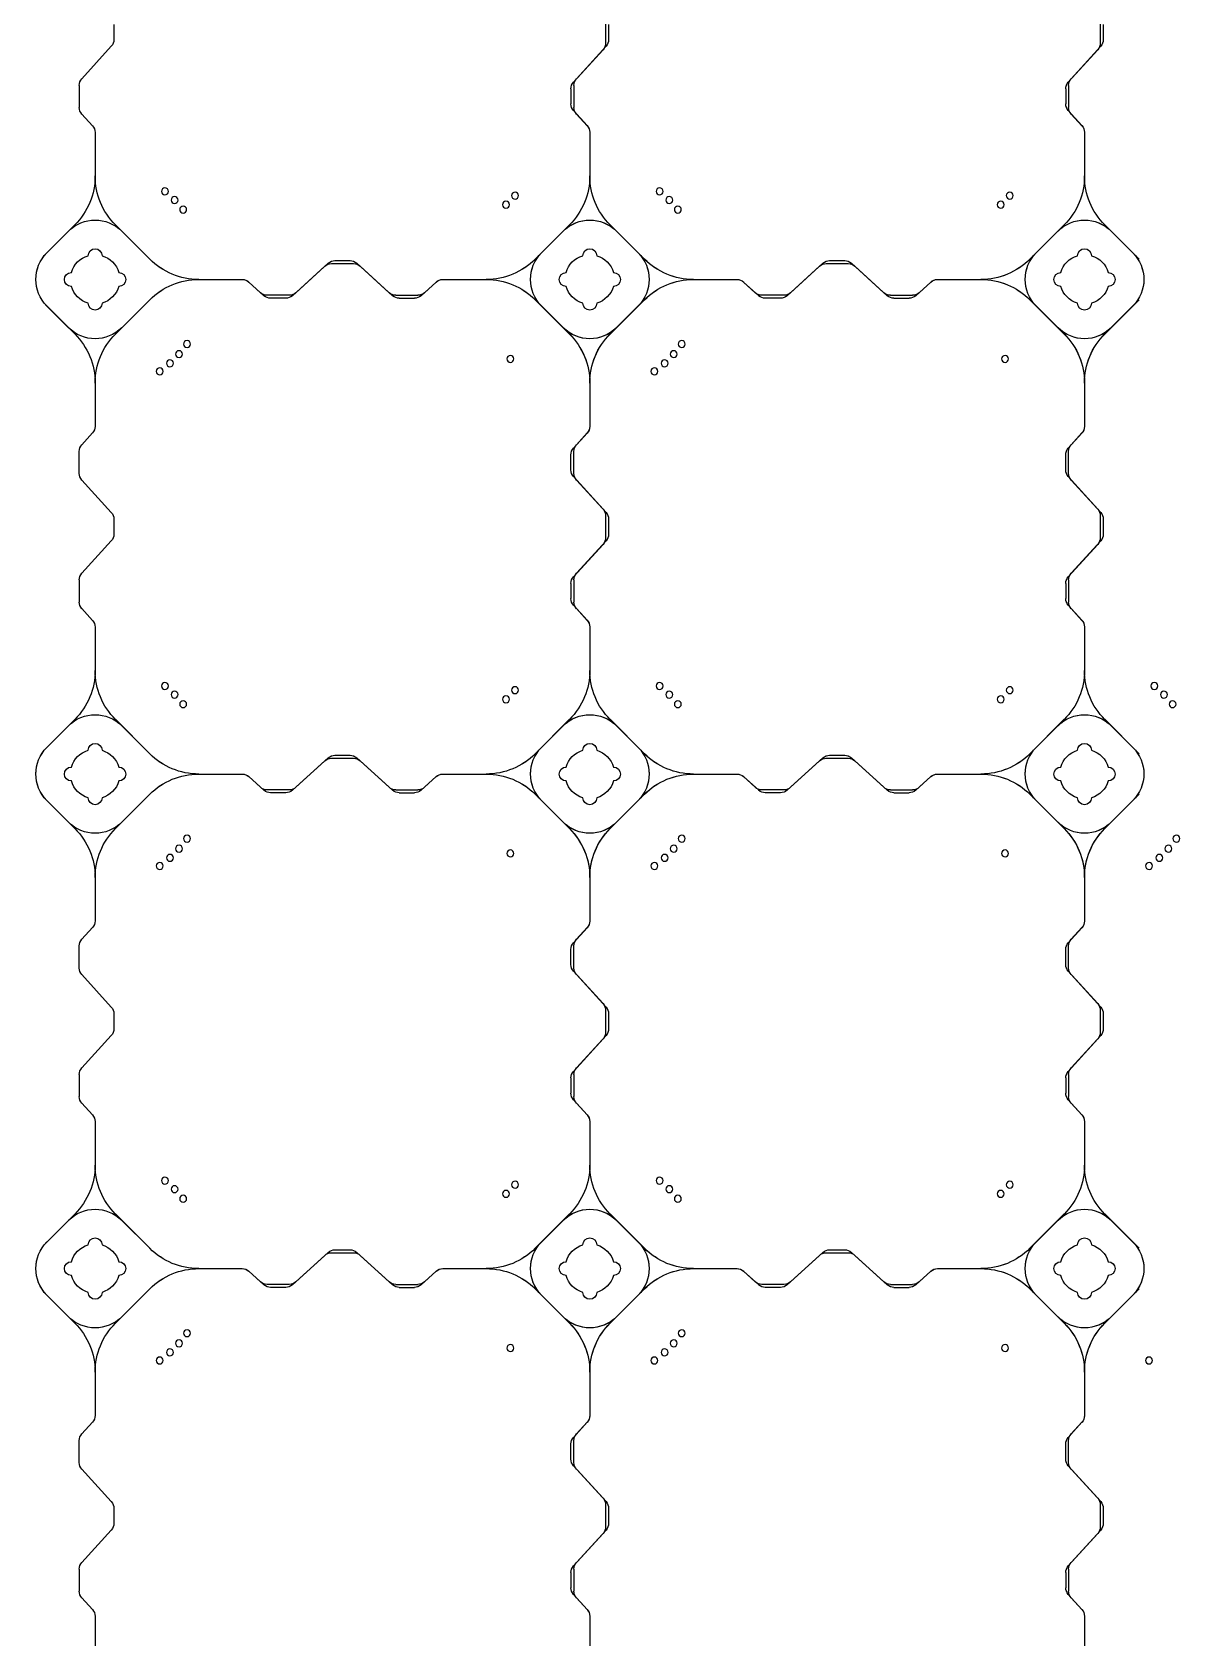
# Model space of a CAD drawing. Header units: millimetres. Extents: x -1612139 to -1260738, y 1141106 to 1536160.
# Drawn here: x -1336991 to -1335831, y 1188703 to 1190326 of the extents above; entities that cross this region are included whole.
import ezdxf

# ---------------------------------------------------------------- set-up
doc = ezdxf.new("R2010")
doc.units = ezdxf.units.MM
doc.header["$LTSCALE"] = 10
doc.layers.get('0').update_dxf_attribs({"linetype": 'CONTINUOUS'})
doc.layers.add('W-FLOAT_BOWL浮筒', color=253, linetype='CONTINUOUS')

# ---------------------------------------------------------------- blocks, each defined once
blk = doc.blocks.new('蓝色')
at = {"layer": 'W-FLOAT_BOWL浮筒', "color": 5}
for p, q in [((9006.3, -3648.2), (9006.3, -3604.2)), ((9506.3, -3648.4), (9506.3, -3604.2)), ((9506.3, -3648.2), (9506.3, -3604.2)), ((10006.3, -3648.4), (10006.3, -3604.2)), ((10006.3, -3648.2), (10006.3, -3604.2)), ((8992.9, -3666.8), (9003.7, -3654.9)), ((9489.9, -3670.3), (9503.7, -3655.1)), ((9492.9, -3666.8), (9503.7, -3654.9)), ((9989.9, -3670.3), (10003.7, -3655.1)), ((9992.9, -3666.8), (10003.7, -3654.9)), ((8990.3, -3695.8), (8990.3, -3673.5)), ((9487.3, -3692.3), (9487.3, -3677)), ((9490.3, -3695.8), (9490.3, -3673.5)), ((9987.3, -3692.3), (9987.3, -3677)), ((9990.3, -3695.8), (9990.3, -3673.5)), ((9489.9, -3699), (9519.7, -3731.8)), ((9989.9, -3699), (10019.7, -3731.8)), ((8992.9, -3702.5), (9022.7, -3735.3)), ((9492.9, -3702.5), (9522.7, -3735.3)), ((9992.9, -3702.5), (10022.7, -3735.3)), ((9025.3, -3757.3), (9025.3, -3742)), ((9522.3, -3760.8), (9522.3, -3738.5)), ((9525.3, -3757.3), (9525.3, -3742)), ((10022.3, -3760.8), (10022.3, -3738.5)), ((10025.3, -3757.3), (10025.3, -3742)), ((8992.9, -3796.8), (9022.7, -3764)), ((9492.9, -3796.8), (9522.7, -3764)), ((9992.9, -3796.8), (10022.7, -3764)), ((9489.9, -3800.3), (9519.7, -3767.5)), ((9989.9, -3800.3), (10019.7, -3767.5)), ((8990.3, -3803.5), (8990.3, -3825.8)), ((9487.3, -3807), (9487.3, -3822.3)), ((9490.3, -3803.5), (9490.3, -3825.8)), ((9987.3, -3807), (9987.3, -3822.3)), ((9990.3, -3803.5), (9990.3, -3825.8)), ((9489.9, -3829), (9503.7, -3844.2)), ((9989.9, -3829), (10003.7, -3844.2)), ((8992.9, -3832.5), (9003.7, -3844.4)), ((9492.9, -3832.5), (9503.7, -3844.4)), ((9992.9, -3832.5), (10003.7, -3844.4)), ((9006.3, -3894.9), (9006.3, -3851.1)), ((9506.3, -3894.9), (9506.3, -3850.9)), ((9506.3, -3894.9), (9506.3, -3851.1)), ((10006.3, -3894.9), (10006.3, -3850.9)), ((10006.3, -3894.9), (10006.3, -3851.1)), ((8957.5, -3972.8), (8985.8, -3944.5)), ((9061.6, -3979.1), (9026.8, -3944.4)), ((9451.1, -3979.1), (9485.8, -3944.4)), ((9457.5, -3972.8), (9485.8, -3944.5)), ((9561.6, -3979.1), (9526.8, -3944.4)), ((9555.2, -3972.8), (9526.8, -3944.5)), ((9951.1, -3979.1), (9985.8, -3944.4)), ((9957.5, -3972.8), (9985.8, -3944.5)), ((10061.6, -3979.1), (10026.8, -3944.4)), ((10055.2, -3972.8), (10026.8, -3944.5)), ((8957.5, -3972.7), (8979.4, -3950.8)), ((9033.2, -3950.8), (9061.5, -3979.1)), ((9479.5, -3950.8), (9451.2, -3979.1)), ((9457.5, -3972.7), (9479.4, -3950.8)), ((9533.2, -3950.8), (9555.2, -3972.7)), ((9533.2, -3950.8), (9561.5, -3979.1)), ((9979.5, -3950.8), (9951.2, -3979.1)), ((9957.5, -3972.7), (9979.4, -3950.8)), ((10033.2, -3950.8), (10055.2, -3972.7)), ((10033.2, -3950.8), (10061.5, -3979.1)), ((9173.5, -3986.2), (9161.6, -3997)), ((9177, -3983.2), (9161.8, -3997)), ((9202.5, -3983.6), (9180.2, -3983.6)), ((9199, -3980.6), (9183.7, -3980.6)), ((9205.7, -3983.2), (9238.5, -4013)), ((9209.2, -3986.2), (9242, -4016)), ((9303.5, -3986.2), (9270.7, -4016)), ((9307, -3983.2), (9274.2, -4013)), ((9310.2, -3983.6), (9332.5, -3983.6)), ((9313.7, -3980.6), (9329, -3980.6)), ((9335.7, -3983.2), (9350.9, -3997)), ((9339.2, -3986.2), (9351.1, -3997)), ((9673.5, -3986.2), (9661.6, -3997)), ((9677, -3983.2), (9661.8, -3997)), ((9702.5, -3983.6), (9680.2, -3983.6)), ((9699, -3980.6), (9683.7, -3980.6)), ((9705.7, -3983.2), (9738.5, -4013)), ((9709.2, -3986.2), (9742, -4016)), ((9803.5, -3986.2), (9770.7, -4016)), ((9807, -3983.2), (9774.2, -4013)), ((9810.2, -3983.6), (9832.5, -3983.6)), ((9813.7, -3980.6), (9829, -3980.6)), ((9835.7, -3983.2), (9850.9, -3997)), ((9839.2, -3986.2), (9851.1, -3997)), ((9110.9, -3999.6), (9155.1, -3999.6)), ((9110.9, -3999.6), (9154.9, -3999.6)), ((9357.6, -3999.6), (9401.6, -3999.6)), ((9357.8, -3999.6), (9401.6, -3999.6)), ((9610.9, -3999.6), (9655.1, -3999.6)), ((9610.9, -3999.6), (9654.9, -3999.6)), ((9857.6, -3999.6), (9901.6, -3999.6)), ((9857.8, -3999.6), (9901.6, -3999.6)), ((9026.8, -4054.9), (9061.6, -4020.1)), ((9033.2, -4048.4), (9061.5, -4020.1)), ((9245.2, -4015.6), (9267.5, -4015.6)), ((9248.7, -4018.6), (9264, -4018.6)), ((9485.8, -4054.9), (9451.1, -4020.1)), ((9479.5, -4048.4), (9451.2, -4020.1)), ((9526.8, -4054.9), (9561.6, -4020.1)), ((9533.2, -4048.4), (9561.5, -4020.1)), ((9745.2, -4015.6), (9767.5, -4015.6)), ((9748.7, -4018.6), (9764, -4018.6)), ((9985.8, -4054.9), (9951.1, -4020.1)), ((9979.5, -4048.4), (9951.2, -4020.1)), ((10026.8, -4054.9), (10061.6, -4020.1)), ((10033.2, -4048.4), (10061.5, -4020.1)), ((8979.4, -4048.4), (8957.5, -4026.5)), ((8957.5, -4026.5), (8985.8, -4054.8)), ((9479.4, -4048.4), (9457.5, -4026.5)), ((9457.5, -4026.5), (9485.8, -4054.8)), ((9555.2, -4026.5), (9526.8, -4054.8)), ((9555.2, -4026.5), (9533.2, -4048.4)), ((9979.4, -4048.4), (9957.5, -4026.5)), ((9957.5, -4026.5), (9985.8, -4054.8)), ((10055.2, -4026.5), (10026.8, -4054.8)), ((10055.2, -4026.5), (10033.2, -4048.4)), ((9006.3, -4148.2), (9006.3, -4104.2)), ((9506.3, -4148.4), (9506.3, -4104.2)), ((9506.3, -4148.2), (9506.3, -4104.2)), ((10006.3, -4148.4), (10006.3, -4104.2)), ((10006.3, -4148.2), (10006.3, -4104.2)), ((8992.9, -4166.8), (9003.7, -4154.9)), ((9489.9, -4170.3), (9503.7, -4155.1)), ((9492.9, -4166.8), (9503.7, -4154.9)), ((9989.9, -4170.3), (10003.7, -4155.1)), ((9992.9, -4166.8), (10003.7, -4154.9)), ((8990.3, -4195.8), (8990.3, -4173.5)), ((9487.3, -4192.3), (9487.3, -4177)), ((9490.3, -4195.8), (9490.3, -4173.5)), ((9987.3, -4192.3), (9987.3, -4177)), ((9990.3, -4195.8), (9990.3, -4173.5)), ((8992.9, -4202.5), (9022.7, -4235.3)), ((9489.9, -4199), (9519.7, -4231.8)), ((9492.9, -4202.5), (9522.7, -4235.3)), ((9989.9, -4199), (10019.7, -4231.8)), ((9992.9, -4202.5), (10022.7, -4235.3)), ((9025.3, -4257.3), (9025.3, -4242)), ((9522.3, -4260.8), (9522.3, -4238.5)), ((9525.3, -4257.3), (9525.3, -4242)), ((10022.3, -4260.8), (10022.3, -4238.5)), ((10025.3, -4257.3), (10025.3, -4242)), ((8992.9, -4296.8), (9022.7, -4264)), ((9489.9, -4300.3), (9519.7, -4267.5)), ((9492.9, -4296.8), (9522.7, -4264)), ((9989.9, -4300.3), (10019.7, -4267.5)), ((9992.9, -4296.8), (10022.7, -4264)), ((8990.3, -4303.5), (8990.3, -4325.8)), ((9487.3, -4307), (9487.3, -4322.3)), ((9490.3, -4303.5), (9490.3, -4325.8)), ((9987.3, -4307), (9987.3, -4322.3)), ((9990.3, -4303.5), (9990.3, -4325.8)), ((8992.9, -4332.5), (9003.7, -4344.4)), ((9489.9, -4329), (9503.7, -4344.2)), ((9492.9, -4332.5), (9503.7, -4344.4)), ((9989.9, -4329), (10003.7, -4344.2)), ((9992.9, -4332.5), (10003.7, -4344.4)), ((9006.3, -4394.9), (9006.3, -4351.1)), ((9506.3, -4394.9), (9506.3, -4350.9)), ((9506.3, -4394.9), (9506.3, -4351.1)), ((10006.3, -4394.9), (10006.3, -4350.9)), ((10006.3, -4394.9), (10006.3, -4351.1)), ((8957.5, -4472.8), (8985.8, -4444.5)), ((9061.6, -4479.1), (9026.8, -4444.4)), ((9451.1, -4479.1), (9485.8, -4444.4)), ((9457.5, -4472.8), (9485.8, -4444.5)), ((9561.6, -4479.1), (9526.8, -4444.4)), ((9555.2, -4472.8), (9526.8, -4444.5)), ((9951.1, -4479.1), (9985.8, -4444.4)), ((9957.5, -4472.8), (9985.8, -4444.5)), ((10061.6, -4479.1), (10026.8, -4444.4)), ((10055.2, -4472.8), (10026.8, -4444.5)), ((8957.5, -4472.7), (8979.4, -4450.8)), ((9033.2, -4450.8), (9061.5, -4479.1)), ((9479.5, -4450.8), (9451.2, -4479.1)), ((9457.5, -4472.7), (9479.4, -4450.8)), ((9533.2, -4450.8), (9555.2, -4472.7)), ((9533.2, -4450.8), (9561.5, -4479.1)), ((9979.5, -4450.8), (9951.2, -4479.1)), ((9957.5, -4472.7), (9979.4, -4450.8)), ((10033.2, -4450.8), (10055.2, -4472.7)), ((10033.2, -4450.8), (10061.5, -4479.1)), ((9173.5, -4486.2), (9161.6, -4497)), ((9177, -4483.2), (9161.8, -4497)), ((9202.5, -4483.6), (9180.2, -4483.6)), ((9199, -4480.6), (9183.7, -4480.6)), ((9205.7, -4483.2), (9238.5, -4513)), ((9209.2, -4486.2), (9242, -4516)), ((9303.5, -4486.2), (9270.7, -4516)), ((9307, -4483.2), (9274.2, -4513)), ((9310.2, -4483.6), (9332.5, -4483.6)), ((9313.7, -4480.6), (9329, -4480.6)), ((9335.7, -4483.2), (9350.9, -4497)), ((9339.2, -4486.2), (9351.1, -4497)), ((9673.5, -4486.2), (9661.6, -4497)), ((9677, -4483.2), (9661.8, -4497)), ((9702.5, -4483.6), (9680.2, -4483.6)), ((9699, -4480.6), (9683.7, -4480.6)), ((9705.7, -4483.2), (9738.5, -4513)), ((9709.2, -4486.2), (9742, -4516)), ((9803.5, -4486.2), (9770.7, -4516)), ((9807, -4483.2), (9774.2, -4513)), ((9810.2, -4483.6), (9832.5, -4483.6)), ((9813.7, -4480.6), (9829, -4480.6)), ((9835.7, -4483.2), (9850.9, -4497)), ((9839.2, -4486.2), (9851.1, -4497)), ((9110.9, -4499.6), (9155.1, -4499.6)), ((9110.9, -4499.6), (9154.9, -4499.6)), ((9357.6, -4499.6), (9401.6, -4499.6)), ((9357.8, -4499.6), (9401.6, -4499.6)), ((9610.9, -4499.6), (9655.1, -4499.6)), ((9610.9, -4499.6), (9654.9, -4499.6)), ((9857.6, -4499.6), (9901.6, -4499.6)), ((9857.8, -4499.6), (9901.6, -4499.6)), ((8979.4, -4548.4), (8957.5, -4526.5)), ((8957.5, -4526.5), (8985.8, -4554.8)), ((9026.8, -4554.9), (9061.6, -4520.1)), ((9033.2, -4548.4), (9061.5, -4520.1)), ((9245.2, -4515.6), (9267.5, -4515.6)), ((9248.7, -4518.6), (9264, -4518.6)), ((9485.8, -4554.9), (9451.1, -4520.1)), ((9479.5, -4548.4), (9451.2, -4520.1)), ((9479.4, -4548.4), (9457.5, -4526.5)), ((9457.5, -4526.5), (9485.8, -4554.8)), ((9526.8, -4554.9), (9561.6, -4520.1)), ((9555.2, -4526.5), (9526.8, -4554.8)), ((9533.2, -4548.4), (9561.5, -4520.1)), ((9555.2, -4526.5), (9533.2, -4548.4)), ((9745.2, -4515.6), (9767.5, -4515.6)), ((9748.7, -4518.6), (9764, -4518.6)), ((9985.8, -4554.9), (9951.1, -4520.1)), ((9979.5, -4548.4), (9951.2, -4520.1)), ((9979.4, -4548.4), (9957.5, -4526.5)), ((9957.5, -4526.5), (9985.8, -4554.8)), ((10026.8, -4554.9), (10061.6, -4520.1)), ((10055.2, -4526.5), (10026.8, -4554.8)), ((10033.2, -4548.4), (10061.5, -4520.1)), ((10055.2, -4526.5), (10033.2, -4548.4)), ((9006.3, -4648.2), (9006.3, -4604.2)), ((9506.3, -4648.4), (9506.3, -4604.2)), ((9506.3, -4648.2), (9506.3, -4604.2)), ((10006.3, -4648.4), (10006.3, -4604.2)), ((10006.3, -4648.2), (10006.3, -4604.2)), ((8992.9, -4666.8), (9003.7, -4654.9)), ((9489.9, -4670.3), (9503.7, -4655.1)), ((9492.9, -4666.8), (9503.7, -4654.9)), ((9989.9, -4670.3), (10003.7, -4655.1)), ((9992.9, -4666.8), (10003.7, -4654.9)), ((8990.3, -4695.8), (8990.3, -4673.5)), ((9490.3, -4695.8), (9490.3, -4673.5)), ((9990.3, -4695.8), (9990.3, -4673.5)), ((9487.3, -4692.3), (9487.3, -4677)), ((9987.3, -4692.3), (9987.3, -4677)), ((8992.9, -4702.5), (9022.7, -4735.3)), ((9489.9, -4699), (9519.7, -4731.8)), ((9492.9, -4702.5), (9522.7, -4735.3)), ((9989.9, -4699), (10019.7, -4731.8)), ((9992.9, -4702.5), (10022.7, -4735.3)), ((9522.3, -4760.8), (9522.3, -4738.5)), ((10022.3, -4760.8), (10022.3, -4738.5)), ((9025.3, -4757.3), (9025.3, -4742)), ((9525.3, -4757.3), (9525.3, -4742)), ((10025.3, -4757.3), (10025.3, -4742)), ((8992.9, -4796.8), (9022.7, -4764)), ((9489.9, -4800.3), (9519.7, -4767.5)), ((9492.9, -4796.8), (9522.7, -4764)), ((9989.9, -4800.3), (10019.7, -4767.5)), ((9992.9, -4796.8), (10022.7, -4764)), ((8990.3, -4803.5), (8990.3, -4825.8)), ((9490.3, -4803.5), (9490.3, -4825.8)), ((9990.3, -4803.5), (9990.3, -4825.8)), ((9487.3, -4807), (9487.3, -4822.3)), ((9987.3, -4807), (9987.3, -4822.3)), ((8992.9, -4832.5), (9003.7, -4844.4)), ((9489.9, -4829), (9503.7, -4844.2)), ((9492.9, -4832.5), (9503.7, -4844.4)), ((9989.9, -4829), (10003.7, -4844.2)), ((9992.9, -4832.5), (10003.7, -4844.4)), ((9006.3, -4894.9), (9006.3, -4851.1)), ((9506.3, -4894.9), (9506.3, -4850.9)), ((9506.3, -4894.9), (9506.3, -4851.1)), ((10006.3, -4894.9), (10006.3, -4850.9)), ((10006.3, -4894.9), (10006.3, -4851.1)), ((8957.5, -4972.8), (8985.8, -4944.5)), ((8957.5, -4972.7), (8979.4, -4950.8)), ((9061.6, -4979.1), (9026.8, -4944.4)), ((9033.2, -4950.8), (9061.5, -4979.1)), ((9451.1, -4979.1), (9485.8, -4944.4)), ((9479.5, -4950.8), (9451.2, -4979.1)), ((9457.5, -4972.8), (9485.8, -4944.5)), ((9457.5, -4972.7), (9479.4, -4950.8)), ((9561.6, -4979.1), (9526.8, -4944.4)), ((9555.2, -4972.8), (9526.8, -4944.5)), ((9533.2, -4950.8), (9555.2, -4972.7)), ((9533.2, -4950.8), (9561.5, -4979.1)), ((9951.1, -4979.1), (9985.8, -4944.4)), ((9979.5, -4950.8), (9951.2, -4979.1)), ((9957.5, -4972.8), (9985.8, -4944.5)), ((9957.5, -4972.7), (9979.4, -4950.8)), ((10061.6, -4979.1), (10026.8, -4944.4)), ((10055.2, -4972.8), (10026.8, -4944.5)), ((10033.2, -4950.8), (10055.2, -4972.7)), ((10033.2, -4950.8), (10061.5, -4979.1)), ((9177, -4983.2), (9161.8, -4997)), ((9202.5, -4983.6), (9180.2, -4983.6)), ((9199, -4980.6), (9183.7, -4980.6)), ((9205.7, -4983.2), (9238.5, -5013)), ((9307, -4983.2), (9274.2, -5013)), ((9310.2, -4983.6), (9332.5, -4983.6)), ((9313.7, -4980.6), (9329, -4980.6)), ((9335.7, -4983.2), (9350.9, -4997)), ((9677, -4983.2), (9661.8, -4997)), ((9702.5, -4983.6), (9680.2, -4983.6)), ((9699, -4980.6), (9683.7, -4980.6)), ((9705.7, -4983.2), (9738.5, -5013)), ((9807, -4983.2), (9774.2, -5013)), ((9810.2, -4983.6), (9832.5, -4983.6)), ((9813.7, -4980.6), (9829, -4980.6)), ((9835.7, -4983.2), (9850.9, -4997)), ((9110.9, -4999.6), (9155.1, -4999.6)), ((9110.9, -4999.6), (9154.9, -4999.6)), ((9173.5, -4986.2), (9161.6, -4997)), ((9209.2, -4986.2), (9242, -5016)), ((9303.5, -4986.2), (9270.7, -5016)), ((9339.2, -4986.2), (9351.1, -4997)), ((9357.6, -4999.6), (9401.6, -4999.6)), ((9357.8, -4999.6), (9401.6, -4999.6)), ((9610.9, -4999.6), (9655.1, -4999.6)), ((9610.9, -4999.6), (9654.9, -4999.6)), ((9673.5, -4986.2), (9661.6, -4997)), ((9709.2, -4986.2), (9742, -5016)), ((9803.5, -4986.2), (9770.7, -5016)), ((9839.2, -4986.2), (9851.1, -4997)), ((9857.6, -4999.6), (9901.6, -4999.6)), ((9857.8, -4999.6), (9901.6, -4999.6)), ((9245.2, -5015.6), (9267.5, -5015.6)), ((9745.2, -5015.6), (9767.5, -5015.6)), ((8979.4, -5048.4), (8957.5, -5026.5)), ((8957.5, -5026.5), (8985.8, -5054.8)), ((9026.8, -5054.9), (9061.6, -5020.1)), ((9033.2, -5048.4), (9061.5, -5020.1)), ((9248.7, -5018.6), (9264, -5018.6)), ((9485.8, -5054.9), (9451.1, -5020.1)), ((9479.5, -5048.4), (9451.2, -5020.1)), ((9479.4, -5048.4), (9457.5, -5026.5)), ((9457.5, -5026.5), (9485.8, -5054.8)), ((9526.8, -5054.9), (9561.6, -5020.1)), ((9555.2, -5026.5), (9526.8, -5054.8)), ((9533.2, -5048.4), (9561.5, -5020.1)), ((9555.2, -5026.5), (9533.2, -5048.4)), ((9748.7, -5018.6), (9764, -5018.6)), ((9985.8, -5054.9), (9951.1, -5020.1)), ((9979.5, -5048.4), (9951.2, -5020.1)), ((9979.4, -5048.4), (9957.5, -5026.5)), ((9957.5, -5026.5), (9985.8, -5054.8)), ((10026.8, -5054.9), (10061.6, -5020.1)), ((10055.2, -5026.5), (10026.8, -5054.8)), ((10033.2, -5048.4), (10061.5, -5020.1)), ((10055.2, -5026.5), (10033.2, -5048.4)), ((9006.3, -5148.2), (9006.3, -5104.2)), ((9506.3, -5148.4), (9506.3, -5104.2)), ((9506.3, -5148.2), (9506.3, -5104.2)), ((10006.3, -5148.4), (10006.3, -5104.2)), ((10006.3, -5148.2), (10006.3, -5104.2)), ((8992.9, -5166.8), (9003.7, -5154.9)), ((9489.9, -5170.3), (9503.7, -5155.1)), ((9492.9, -5166.8), (9503.7, -5154.9)), ((9989.9, -5170.3), (10003.7, -5155.1)), ((9992.9, -5166.8), (10003.7, -5154.9)), ((8990.3, -5195.8), (8990.3, -5173.5)), ((9487.3, -5192.3), (9487.3, -5177)), ((9490.3, -5195.8), (9490.3, -5173.5)), ((9987.3, -5192.3), (9987.3, -5177)), ((9990.3, -5195.8), (9990.3, -5173.5)), ((8992.9, -5202.5), (9022.7, -5235.3)), ((9489.9, -5199), (9519.7, -5231.8)), ((9492.9, -5202.5), (9522.7, -5235.3)), ((9989.9, -5199), (10019.7, -5231.8)), ((9992.9, -5202.5), (10022.7, -5235.3)), ((9025.3, -5257.3), (9025.3, -5242)), ((9522.3, -5260.8), (9522.3, -5238.5)), ((9525.3, -5257.3), (9525.3, -5242)), ((10022.3, -5260.8), (10022.3, -5238.5)), ((10025.3, -5257.3), (10025.3, -5242))]:
    blk.add_line(p, q, dxfattribs=at)
for centre in [(9071.6, -3906.7), (9081.9, -3914.9), (9571.6, -3906.7), (9581.9, -3914.9), (10071.6, -3906.7), (9091.1, -3924.1), (9426, -3919.3), (9591.1, -3924.1), (9926, -3919.3), (9099.2, -3934.3), (9599.2, -3934.3), (9095.3, -4070.2), (9421.6, -4075.2), (9595.3, -4070.2), (9921.6, -4075.2), (9076.9, -4088.6), (9086.6, -4079.9), (9430.8, -4084.4), (9576.9, -4088.6), (9586.6, -4079.9), (9930.8, -4084.4), (9071.6, -4406.7), (9081.9, -4414.9), (9571.6, -4406.7), (9581.9, -4414.9), (10071.6, -4406.7), (10081.9, -4414.9), (9091.1, -4424.1), (9099.2, -4434.3), (9426, -4419.3), (9591.1, -4424.1), (9599.2, -4434.3), (9926, -4419.3), (10091.1, -4424.1), (10099.2, -4434.3), (9086.6, -4579.9), (9095.3, -4570.2), (9421.6, -4575.2), (9586.6, -4579.9), (9595.3, -4570.2), (9921.6, -4575.2), (10086.6, -4579.9), (10095.3, -4570.2), (9076.9, -4588.6), (9430.8, -4584.4), (9576.9, -4588.6), (9930.8, -4584.4), (10076.9, -4588.6), (9071.6, -4906.7), (9081.9, -4914.9), (9426, -4919.3), (9571.6, -4906.7), (9581.9, -4914.9), (9926, -4919.3), (9091.1, -4924.1), (9099.2, -4934.3), (9591.1, -4924.1), (9599.2, -4934.3), (9086.6, -5079.9), (9095.3, -5070.2), (9421.6, -5075.2), (9430.8, -5084.4), (9586.6, -5079.9), (9595.3, -5070.2), (9921.6, -5075.2), (9930.8, -5084.4), (9076.9, -5088.6), (9576.9, -5088.6)]:
    blk.add_circle(centre, 3.5, dxfattribs=at)
for centre, radius, start, end in [((8996.3, -3648.2), 10, 317.7263, 0), ((9496.3, -3648.2), 10, 317.7263, 0), ((9496.3, -3648.4), 10, 317.7263, 0), ((9996.3, -3648.2), 10, 317.7263, 0), ((9996.3, -3648.4), 10, 317.7263, 0), ((9000.3, -3673.5), 10, 137.7263, 180), ((9500.3, -3673.5), 10, 137.7263, 180), ((10000.3, -3673.5), 10, 137.7263, 180), ((9497.3, -3677), 10, 137.7263, 180), ((9997.3, -3677), 10, 137.7263, 180), ((9000.3, -3695.8), 10, 180, 222.2737), ((9497.3, -3692.3), 10, 180, 222.2737), ((9500.3, -3695.8), 10, 180, 222.2737), ((9997.3, -3692.3), 10, 180, 222.2737), ((10000.3, -3695.8), 10, 180, 222.2737), ((9512.3, -3738.5), 10, 0, 42.2737), ((10012.3, -3738.5), 10, 0, 42.2737), ((9015.3, -3742), 10, 0, 42.2737), ((9515.3, -3742), 10, 0, 42.2737), ((10015.3, -3742), 10, 0, 42.2737), ((9015.3, -3757.3), 10, 317.7263, 0), ((9512.3, -3760.8), 10, 317.7263, 0), ((9515.3, -3757.3), 10, 317.7263, 0), ((10012.3, -3760.8), 10, 317.7263, 0), ((10015.3, -3757.3), 10, 317.7263, 0), ((9000.3, -3803.5), 10, 137.7263, 180), ((9500.3, -3803.5), 10, 137.7263, 180), ((10000.3, -3803.5), 10, 137.7263, 180), ((9497.3, -3807), 10, 137.7263, 180), ((9997.3, -3807), 10, 137.7263, 180), ((9000.3, -3825.8), 10, 180, 222.2737), ((9497.3, -3822.3), 10, 180, 222.2737), ((9500.3, -3825.8), 10, 180, 222.2737), ((9997.3, -3822.3), 10, 180, 222.2737), ((10000.3, -3825.8), 10, 180, 222.2737), ((8996.3, -3851.1), 10, 0, 42.2737), ((9496.3, -3850.9), 10, 0, 42.2737), ((9496.3, -3851.1), 10, 0, 42.2737), ((9996.3, -3850.9), 10, 0, 42.2737), ((9996.3, -3851.1), 10, 0, 42.2737), ((8936.3, -3895), 70, 315, 0), ((9076.3, -3894.9), 70, 180, 225), ((9436.3, -3894.9), 70, 315, 0), ((9436.3, -3895), 70, 315, 0), ((9576.3, -3894.9), 70, 180, 225), ((9576.3, -3895), 70, 180, 225), ((9936.3, -3894.9), 70, 315, 0), ((9936.3, -3895), 70, 315, 0), ((10076.3, -3894.9), 70, 180, 225), ((10076.3, -3895), 70, 180, 225), ((9006.3, -3977.7), 38, 45, 135), ((9506.3, -3977.7), 38, 45, 135), ((9506.4, -3977.7), 38, 45, 135), ((10006.3, -3977.7), 38, 45, 135), ((10006.4, -3977.7), 38, 45, 135), ((8984.4, -3999.6), 38, 135, 225), ((8984.4, -3999.7), 38, 135, 225), ((9006.3, -3999.6), 25, 106.2602, 163.7398), ((9006.3, -3999.6), 25, 106.2602, 163.7398), ((9006.3, -3975.6), 7, 0, 180), ((9006.3, -3975.6), 7, 0, 180), ((9006.3, -3999.6), 25, 16.2602, 73.7398), ((9006.3, -3999.6), 25, 16.2602, 73.7398), ((9484.4, -3999.6), 38, 135, 225), ((9484.4, -3999.7), 38, 135, 225), ((9506.3, -3999.6), 25, 106.2602, 163.7398), ((9506.3, -3999.6), 25, 106.2602, 163.7398), ((9506.3, -3999.6), 25, 106.2602, 163.7398), ((9506.3, -3999.6), 25, 106.2602, 163.7398), ((9506.3, -3975.6), 7, 0, 180), ((9506.3, -3975.6), 7, 0, 180), ((9506.3, -3975.6), 7, 0, 180), ((9506.3, -3975.6), 7, 0, 180), ((9506.3, -3999.6), 25, 16.2602, 73.7398), ((9506.3, -3999.6), 25, 16.2602, 73.7398), ((9506.3, -3999.6), 25, 16.2602, 73.7398), ((9506.3, -3999.6), 25, 16.2602, 73.7398), ((9528.3, -3999.6), 38, 315, 45), ((9528.3, -3999.7), 38, 315, 45), ((9984.4, -3999.6), 38, 135, 225), ((9984.4, -3999.7), 38, 135, 225), ((10006.3, -3999.6), 25, 106.2602, 163.7398), ((10006.3, -3999.6), 25, 106.2602, 163.7398), ((10006.3, -3999.6), 25, 106.2602, 163.7398), ((10006.3, -3999.6), 25, 106.2602, 163.7398), ((10006.3, -3975.6), 7, 0, 180), ((10006.3, -3975.6), 7, 0, 180), ((10006.3, -3975.6), 7, 0, 180), ((10006.3, -3975.6), 7, 0, 180), ((10006.3, -3999.6), 25, 16.2602, 73.7398), ((10006.3, -3999.6), 25, 16.2602, 73.7398), ((10006.3, -3999.6), 25, 16.2602, 73.7398), ((10006.3, -3999.6), 25, 16.2602, 73.7398), ((10028.3, -3999.6), 38, 315, 45), ((10028.3, -3999.7), 38, 315, 45), ((8982.3, -3999.6), 7, 90, 270), ((8982.3, -3999.6), 7, 90, 270), ((9030.3, -3999.6), 7, 270, 90), ((9030.3, -3999.6), 7, 270, 90), ((9111, -3929.6), 70, 225, 270), ((9111.1, -3929.6), 70, 225, 270), ((9180.2, -3993.6), 10, 90, 132.2737), ((9183.7, -3990.6), 10, 90, 132.2737), ((9199, -3990.6), 10, 47.7263, 90), ((9202.5, -3993.6), 10, 47.7263, 90), ((9310.2, -3993.6), 10, 90, 132.2737), ((9313.7, -3990.6), 10, 90, 132.2737), ((9329, -3990.6), 10, 47.7263, 90), ((9332.5, -3993.6), 10, 47.7263, 90), ((9401.6, -3929.6), 70, 270, 315), ((9401.7, -3929.6), 70, 270, 315), ((9482.3, -3999.6), 7, 90, 270), ((9482.3, -3999.6), 7, 90, 270), ((9482.3, -3999.6), 7, 90, 270), ((9482.3, -3999.6), 7, 90, 270), ((9530.3, -3999.6), 7, 270, 90), ((9530.3, -3999.6), 7, 270, 90), ((9530.3, -3999.6), 7, 270, 90), ((9530.3, -3999.6), 7, 270, 90), ((9611, -3929.6), 70, 225, 270), ((9611.1, -3929.6), 70, 225, 270), ((9680.2, -3993.6), 10, 90, 132.2737), ((9683.7, -3990.6), 10, 90, 132.2737), ((9699, -3990.6), 10, 47.7263, 90), ((9702.5, -3993.6), 10, 47.7263, 90), ((9810.2, -3993.6), 10, 90, 132.2737), ((9813.7, -3990.6), 10, 90, 132.2737), ((9829, -3990.6), 10, 47.7263, 90), ((9832.5, -3993.6), 10, 47.7263, 90), ((9901.6, -3929.6), 70, 270, 315), ((9901.7, -3929.6), 70, 270, 315), ((9982.3, -3999.6), 7, 90, 270), ((9982.3, -3999.6), 7, 90, 270), ((9982.3, -3999.6), 7, 90, 270), ((9982.3, -3999.6), 7, 90, 270), ((10030.3, -3999.6), 7, 270, 90), ((10030.3, -3999.6), 7, 270, 90), ((10030.3, -3999.6), 7, 270, 90), ((10030.3, -3999.6), 7, 270, 90), ((9006.3, -3999.6), 25, 196.2602, 253.7398), ((9006.3, -3999.6), 25, 196.2602, 253.7398), ((9006.3, -3999.6), 25, 286.2602, 343.7398), ((9006.3, -3999.6), 25, 286.2602, 343.7398), ((9111, -4069.6), 70, 90, 135), ((9111.1, -4069.6), 70, 90, 135), ((9154.9, -3989.6), 10, 270, 312.2737), ((9155.1, -3989.6), 10, 270, 312.2737), ((9357.6, -3989.6), 10, 227.7263, 270), ((9357.8, -3989.6), 10, 227.7263, 270), ((9401.6, -4069.6), 70, 45, 90), ((9401.7, -4069.6), 70, 45, 90), ((9506.3, -3999.6), 25, 196.2602, 253.7398), ((9506.3, -3999.6), 25, 196.2602, 253.7398), ((9506.3, -3999.6), 25, 196.2602, 253.7398), ((9506.3, -3999.6), 25, 196.2602, 253.7398), ((9506.3, -3999.6), 25, 286.2602, 343.7398), ((9506.3, -3999.6), 25, 286.2602, 343.7398), ((9506.3, -3999.6), 25, 286.2602, 343.7398), ((9506.3, -3999.6), 25, 286.2602, 343.7398), ((9611, -4069.6), 70, 90, 135), ((9611.1, -4069.6), 70, 90, 135), ((9654.9, -3989.6), 10, 270, 312.2737), ((9655.1, -3989.6), 10, 270, 312.2737), ((9857.6, -3989.6), 10, 227.7263, 270), ((9857.8, -3989.6), 10, 227.7263, 270), ((9901.6, -4069.6), 70, 45, 90), ((9901.7, -4069.6), 70, 45, 90), ((10006.3, -3999.6), 25, 196.2602, 253.7398), ((10006.3, -3999.6), 25, 196.2602, 253.7398), ((10006.3, -3999.6), 25, 196.2602, 253.7398), ((10006.3, -3999.6), 25, 196.2602, 253.7398), ((10006.3, -3999.6), 25, 286.2602, 343.7398), ((10006.3, -3999.6), 25, 286.2602, 343.7398), ((10006.3, -3999.6), 25, 286.2602, 343.7398), ((10006.3, -3999.6), 25, 286.2602, 343.7398), ((9006.3, -4023.6), 7, 180, 0), ((9006.3, -4023.6), 7, 180, 0), ((9245.2, -4005.6), 10, 227.7263, 270), ((9248.7, -4008.6), 10, 227.7263, 270), ((9264, -4008.6), 10, 270, 312.2737), ((9267.5, -4005.6), 10, 270, 312.2737), ((9506.3, -4023.6), 7, 180, 0), ((9506.3, -4023.6), 7, 180, 0), ((9506.3, -4023.6), 7, 180, 0), ((9506.3, -4023.6), 7, 180, 0), ((9745.2, -4005.6), 10, 227.7263, 270), ((9748.7, -4008.6), 10, 227.7263, 270), ((9764, -4008.6), 10, 270, 312.2737), ((9767.5, -4005.6), 10, 270, 312.2737), ((10006.3, -4023.6), 7, 180, 0), ((10006.3, -4023.6), 7, 180, 0), ((10006.3, -4023.6), 7, 180, 0), ((10006.3, -4023.6), 7, 180, 0), ((9006.3, -4021.6), 38, 225, 315), ((8936.3, -4104.3), 70, 0, 45), ((9076.3, -4104.3), 70, 135, 180), ((9506.3, -4021.6), 38, 225, 315), ((9506.4, -4021.6), 38, 225, 315), ((9436.3, -4104.3), 70, 0, 45), ((9436.3, -4104.3), 70, 0, 45), ((9576.3, -4104.3), 70, 135, 180), ((9576.3, -4104.3), 70, 135, 180), ((10006.3, -4021.6), 38, 225, 315), ((10006.4, -4021.6), 38, 225, 315), ((9936.3, -4104.3), 70, 0, 45), ((9936.3, -4104.3), 70, 0, 45), ((10076.3, -4104.3), 70, 135, 180), ((10076.3, -4104.3), 70, 135, 180), ((8996.3, -4148.2), 10, 317.7263, 0), ((9496.3, -4148.2), 10, 317.7263, 0), ((9496.3, -4148.4), 10, 317.7263, 0), ((9996.3, -4148.2), 10, 317.7263, 0), ((9996.3, -4148.4), 10, 317.7263, 0), ((9000.3, -4173.5), 10, 137.7263, 180), ((9497.3, -4177), 10, 137.7263, 180), ((9500.3, -4173.5), 10, 137.7263, 180), ((9997.3, -4177), 10, 137.7263, 180), ((10000.3, -4173.5), 10, 137.7263, 180), ((9000.3, -4195.8), 10, 180, 222.2737), ((9497.3, -4192.3), 10, 180, 222.2737), ((9500.3, -4195.8), 10, 180, 222.2737), ((9997.3, -4192.3), 10, 180, 222.2737), ((10000.3, -4195.8), 10, 180, 222.2737), ((9015.3, -4242), 10, 0, 42.2737), ((9512.3, -4238.5), 10, 0, 42.2737), ((9515.3, -4242), 10, 0, 42.2737), ((10012.3, -4238.5), 10, 0, 42.2737), ((10015.3, -4242), 10, 0, 42.2737), ((9015.3, -4257.3), 10, 317.7263, 0), ((9512.3, -4260.8), 10, 317.7263, 0), ((9515.3, -4257.3), 10, 317.7263, 0), ((10012.3, -4260.8), 10, 317.7263, 0), ((10015.3, -4257.3), 10, 317.7263, 0), ((9000.3, -4303.5), 10, 137.7263, 180), ((9497.3, -4307), 10, 137.7263, 180), ((9500.3, -4303.5), 10, 137.7263, 180), ((9997.3, -4307), 10, 137.7263, 180), ((10000.3, -4303.5), 10, 137.7263, 180), ((9000.3, -4325.8), 10, 180, 222.2737), ((9497.3, -4322.3), 10, 180, 222.2737), ((9500.3, -4325.8), 10, 180, 222.2737), ((9997.3, -4322.3), 10, 180, 222.2737), ((10000.3, -4325.8), 10, 180, 222.2737), ((8996.3, -4351.1), 10, 0, 42.2737), ((9496.3, -4350.9), 10, 0, 42.2737), ((9496.3, -4351.1), 10, 0, 42.2737), ((9996.3, -4350.9), 10, 0, 42.2737), ((9996.3, -4351.1), 10, 0, 42.2737), ((8936.3, -4395), 70, 315, 0), ((9076.3, -4394.9), 70, 180, 225), ((9436.3, -4394.9), 70, 315, 0), ((9436.3, -4395), 70, 315, 0), ((9576.3, -4394.9), 70, 180, 225), ((9576.3, -4395), 70, 180, 225), ((9936.3, -4394.9), 70, 315, 0), ((9936.3, -4395), 70, 315, 0), ((10076.3, -4394.9), 70, 180, 225), ((10076.3, -4395), 70, 180, 225), ((9006.3, -4477.7), 38, 45, 135), ((9506.3, -4477.7), 38, 45, 135), ((9506.4, -4477.7), 38, 45, 135), ((10006.3, -4477.7), 38, 45, 135), ((10006.4, -4477.7), 38, 45, 135), ((8984.4, -4499.6), 38, 135, 225), ((8984.4, -4499.7), 38, 135, 225), ((9006.3, -4499.6), 25, 106.2602, 163.7398), ((9006.3, -4499.6), 25, 106.2602, 163.7398), ((9006.3, -4475.6), 7, 0, 180), ((9006.3, -4475.6), 7, 0, 180), ((9006.3, -4499.6), 25, 16.2602, 73.7398), ((9006.3, -4499.6), 25, 16.2602, 73.7398), ((9111, -4429.6), 70, 225, 270), ((9111.1, -4429.6), 70, 225, 270), ((9401.6, -4429.6), 70, 270, 315), ((9401.7, -4429.6), 70, 270, 315), ((9484.4, -4499.6), 38, 135, 225), ((9484.4, -4499.7), 38, 135, 225), ((9506.3, -4499.6), 25, 106.2602, 163.7398), ((9506.3, -4499.6), 25, 106.2602, 163.7398), ((9506.3, -4499.6), 25, 106.2602, 163.7398), ((9506.3, -4499.6), 25, 106.2602, 163.7398), ((9506.3, -4475.6), 7, 0, 180), ((9506.3, -4475.6), 7, 0, 180), ((9506.3, -4475.6), 7, 0, 180), ((9506.3, -4475.6), 7, 0, 180), ((9506.3, -4499.6), 25, 16.2602, 73.7398), ((9506.3, -4499.6), 25, 16.2602, 73.7398), ((9506.3, -4499.6), 25, 16.2602, 73.7398), ((9506.3, -4499.6), 25, 16.2602, 73.7398), ((9528.3, -4499.6), 38, 315, 45), ((9528.3, -4499.7), 38, 315, 45), ((9611, -4429.6), 70, 225, 270), ((9611.1, -4429.6), 70, 225, 270), ((9901.6, -4429.6), 70, 270, 315), ((9901.7, -4429.6), 70, 270, 315), ((9984.4, -4499.6), 38, 135, 225), ((9984.4, -4499.7), 38, 135, 225), ((10006.3, -4499.6), 25, 106.2602, 163.7398), ((10006.3, -4499.6), 25, 106.2602, 163.7398), ((10006.3, -4499.6), 25, 106.2602, 163.7398), ((10006.3, -4499.6), 25, 106.2602, 163.7398), ((10006.3, -4475.6), 7, 0, 180), ((10006.3, -4475.6), 7, 0, 180), ((10006.3, -4475.6), 7, 0, 180), ((10006.3, -4475.6), 7, 0, 180), ((10006.3, -4499.6), 25, 16.2602, 73.7398), ((10006.3, -4499.6), 25, 16.2602, 73.7398), ((10006.3, -4499.6), 25, 16.2602, 73.7398), ((10006.3, -4499.6), 25, 16.2602, 73.7398), ((10028.3, -4499.6), 38, 315, 45), ((10028.3, -4499.7), 38, 315, 45), ((8982.3, -4499.6), 7, 90, 270), ((8982.3, -4499.6), 7, 90, 270), ((9030.3, -4499.6), 7, 270, 90), ((9030.3, -4499.6), 7, 270, 90), ((9180.2, -4493.6), 10, 90, 132.2737), ((9183.7, -4490.6), 10, 90, 132.2737), ((9199, -4490.6), 10, 47.7263, 90), ((9202.5, -4493.6), 10, 47.7263, 90), ((9310.2, -4493.6), 10, 90, 132.2737), ((9313.7, -4490.6), 10, 90, 132.2737), ((9329, -4490.6), 10, 47.7263, 90), ((9332.5, -4493.6), 10, 47.7263, 90), ((9482.3, -4499.6), 7, 90, 270), ((9482.3, -4499.6), 7, 90, 270), ((9482.3, -4499.6), 7, 90, 270), ((9482.3, -4499.6), 7, 90, 270), ((9530.3, -4499.6), 7, 270, 90), ((9530.3, -4499.6), 7, 270, 90), ((9530.3, -4499.6), 7, 270, 90), ((9530.3, -4499.6), 7, 270, 90), ((9680.2, -4493.6), 10, 90, 132.2737), ((9683.7, -4490.6), 10, 90, 132.2737), ((9699, -4490.6), 10, 47.7263, 90), ((9702.5, -4493.6), 10, 47.7263, 90), ((9810.2, -4493.6), 10, 90, 132.2737), ((9813.7, -4490.6), 10, 90, 132.2737), ((9829, -4490.6), 10, 47.7263, 90), ((9832.5, -4493.6), 10, 47.7263, 90), ((9982.3, -4499.6), 7, 90, 270), ((9982.3, -4499.6), 7, 90, 270), ((9982.3, -4499.6), 7, 90, 270), ((9982.3, -4499.6), 7, 90, 270), ((10030.3, -4499.6), 7, 270, 90), ((10030.3, -4499.6), 7, 270, 90), ((10030.3, -4499.6), 7, 270, 90), ((10030.3, -4499.6), 7, 270, 90), ((9006.3, -4499.6), 25, 196.2602, 253.7398), ((9006.3, -4499.6), 25, 196.2602, 253.7398), ((9006.3, -4499.6), 25, 286.2602, 343.7398), ((9006.3, -4499.6), 25, 286.2602, 343.7398), ((9111, -4569.6), 70, 90, 135), ((9111.1, -4569.6), 70, 90, 135), ((9154.9, -4489.6), 10, 270, 312.2737), ((9155.1, -4489.6), 10, 270, 312.2737), ((9357.6, -4489.6), 10, 227.7263, 270), ((9357.8, -4489.6), 10, 227.7263, 270), ((9401.6, -4569.6), 70, 45, 90), ((9401.7, -4569.6), 70, 45, 90), ((9506.3, -4499.6), 25, 196.2602, 253.7398), ((9506.3, -4499.6), 25, 196.2602, 253.7398), ((9506.3, -4499.6), 25, 196.2602, 253.7398), ((9506.3, -4499.6), 25, 196.2602, 253.7398), ((9506.3, -4499.6), 25, 286.2602, 343.7398), ((9506.3, -4499.6), 25, 286.2602, 343.7398), ((9506.3, -4499.6), 25, 286.2602, 343.7398), ((9506.3, -4499.6), 25, 286.2602, 343.7398), ((9611, -4569.6), 70, 90, 135), ((9611.1, -4569.6), 70, 90, 135), ((9654.9, -4489.6), 10, 270, 312.2737), ((9655.1, -4489.6), 10, 270, 312.2737), ((9857.6, -4489.6), 10, 227.7263, 270), ((9857.8, -4489.6), 10, 227.7263, 270), ((9901.6, -4569.6), 70, 45, 90), ((9901.7, -4569.6), 70, 45, 90), ((10006.3, -4499.6), 25, 196.2602, 253.7398), ((10006.3, -4499.6), 25, 196.2602, 253.7398), ((10006.3, -4499.6), 25, 196.2602, 253.7398), ((10006.3, -4499.6), 25, 196.2602, 253.7398), ((10006.3, -4499.6), 25, 286.2602, 343.7398), ((10006.3, -4499.6), 25, 286.2602, 343.7398), ((10006.3, -4499.6), 25, 286.2602, 343.7398), ((10006.3, -4499.6), 25, 286.2602, 343.7398), ((9006.3, -4523.6), 7, 180, 0), ((9006.3, -4523.6), 7, 180, 0), ((9245.2, -4505.6), 10, 227.7263, 270), ((9248.7, -4508.6), 10, 227.7263, 270), ((9264, -4508.6), 10, 270, 312.2737), ((9267.5, -4505.6), 10, 270, 312.2737), ((9506.3, -4523.6), 7, 180, 0), ((9506.3, -4523.6), 7, 180, 0), ((9506.3, -4523.6), 7, 180, 0), ((9506.3, -4523.6), 7, 180, 0), ((9745.2, -4505.6), 10, 227.7263, 270), ((9748.7, -4508.6), 10, 227.7263, 270), ((9764, -4508.6), 10, 270, 312.2737), ((9767.5, -4505.6), 10, 270, 312.2737), ((10006.3, -4523.6), 7, 180, 0), ((10006.3, -4523.6), 7, 180, 0), ((10006.3, -4523.6), 7, 180, 0), ((10006.3, -4523.6), 7, 180, 0), ((9006.3, -4521.6), 38, 225, 315), ((8936.3, -4604.3), 70, 0, 45), ((9076.3, -4604.3), 70, 135, 180), ((9506.3, -4521.6), 38, 225, 315), ((9506.4, -4521.6), 38, 225, 315), ((9436.3, -4604.3), 70, 0, 45), ((9436.3, -4604.3), 70, 0, 45), ((9576.3, -4604.3), 70, 135, 180), ((9576.3, -4604.3), 70, 135, 180), ((10006.3, -4521.6), 38, 225, 315), ((10006.4, -4521.6), 38, 225, 315), ((9936.3, -4604.3), 70, 0, 45), ((9936.3, -4604.3), 70, 0, 45), ((10076.3, -4604.3), 70, 135, 180), ((10076.3, -4604.3), 70, 135, 180), ((8996.3, -4648.2), 10, 317.7263, 0), ((9496.3, -4648.2), 10, 317.7263, 0), ((9496.3, -4648.4), 10, 317.7263, 0), ((9996.3, -4648.2), 10, 317.7263, 0), ((9996.3, -4648.4), 10, 317.7263, 0), ((9000.3, -4673.5), 10, 137.7263, 180), ((9497.3, -4677), 10, 137.7263, 180), ((9500.3, -4673.5), 10, 137.7263, 180), ((9997.3, -4677), 10, 137.7263, 180), ((10000.3, -4673.5), 10, 137.7263, 180), ((9000.3, -4695.8), 10, 180, 222.2737), ((9497.3, -4692.3), 10, 180, 222.2737), ((9500.3, -4695.8), 10, 180, 222.2737), ((9997.3, -4692.3), 10, 180, 222.2737), ((10000.3, -4695.8), 10, 180, 222.2737), ((9015.3, -4742), 10, 0, 42.2737), ((9512.3, -4738.5), 10, 0, 42.2737), ((9515.3, -4742), 10, 0, 42.2737), ((10012.3, -4738.5), 10, 0, 42.2737), ((10015.3, -4742), 10, 0, 42.2737), ((9015.3, -4757.3), 10, 317.7263, 0), ((9512.3, -4760.8), 10, 317.7263, 0), ((9515.3, -4757.3), 10, 317.7263, 0), ((10012.3, -4760.8), 10, 317.7263, 0), ((10015.3, -4757.3), 10, 317.7263, 0), ((9000.3, -4803.5), 10, 137.7263, 180), ((9497.3, -4807), 10, 137.7263, 180), ((9500.3, -4803.5), 10, 137.7263, 180), ((9997.3, -4807), 10, 137.7263, 180), ((10000.3, -4803.5), 10, 137.7263, 180), ((9000.3, -4825.8), 10, 180, 222.2737), ((9497.3, -4822.3), 10, 180, 222.2737), ((9500.3, -4825.8), 10, 180, 222.2737), ((9997.3, -4822.3), 10, 180, 222.2737), ((10000.3, -4825.8), 10, 180, 222.2737), ((8996.3, -4851.1), 10, 0, 42.2737), ((9496.3, -4850.9), 10, 0, 42.2737), ((9496.3, -4851.1), 10, 0, 42.2737), ((9996.3, -4850.9), 10, 0, 42.2737), ((9996.3, -4851.1), 10, 0, 42.2737), ((8936.3, -4895), 70, 315, 0), ((9076.3, -4894.9), 70, 180, 225), ((9436.3, -4894.9), 70, 315, 0), ((9436.3, -4895), 70, 315, 0), ((9576.3, -4894.9), 70, 180, 225), ((9576.3, -4895), 70, 180, 225), ((9936.3, -4894.9), 70, 315, 0), ((9936.3, -4895), 70, 315, 0), ((10076.3, -4894.9), 70, 180, 225), ((10076.3, -4895), 70, 180, 225), ((9006.3, -4977.7), 38, 45, 135), ((9506.3, -4977.7), 38, 45, 135), ((9506.4, -4977.7), 38, 45, 135), ((10006.3, -4977.7), 38, 45, 135), ((10006.4, -4977.7), 38, 45, 135), ((8984.4, -4999.6), 38, 135, 225), ((8984.4, -4999.7), 38, 135, 225), ((9006.3, -4999.6), 25, 106.2602, 163.7398), ((9006.3, -4999.6), 25, 106.2602, 163.7398), ((9006.3, -4975.6), 7, 0, 180), ((9006.3, -4975.6), 7, 0, 180), ((9006.3, -4999.6), 25, 16.2602, 73.7398), ((9006.3, -4999.6), 25, 16.2602, 73.7398), ((9111, -4929.6), 70, 225, 270), ((9111.1, -4929.6), 70, 225, 270), ((9180.2, -4993.6), 10, 90, 132.2737), ((9183.7, -4990.6), 10, 90, 132.2737), ((9199, -4990.6), 10, 47.7263, 90), ((9202.5, -4993.6), 10, 47.7263, 90), ((9310.2, -4993.6), 10, 90, 132.2737), ((9313.7, -4990.6), 10, 90, 132.2737), ((9329, -4990.6), 10, 47.7263, 90), ((9332.5, -4993.6), 10, 47.7263, 90), ((9401.6, -4929.6), 70, 270, 315), ((9401.7, -4929.6), 70, 270, 315), ((9484.4, -4999.6), 38, 135, 225), ((9484.4, -4999.7), 38, 135, 225), ((9506.3, -4999.6), 25, 106.2602, 163.7398), ((9506.3, -4999.6), 25, 106.2602, 163.7398), ((9506.3, -4999.6), 25, 106.2602, 163.7398), ((9506.3, -4999.6), 25, 106.2602, 163.7398), ((9506.3, -4975.6), 7, 0, 180), ((9506.3, -4975.6), 7, 0, 180), ((9506.3, -4975.6), 7, 0, 180), ((9506.3, -4975.6), 7, 0, 180), ((9506.3, -4999.6), 25, 16.2602, 73.7398), ((9506.3, -4999.6), 25, 16.2602, 73.7398), ((9506.3, -4999.6), 25, 16.2602, 73.7398), ((9506.3, -4999.6), 25, 16.2602, 73.7398), ((9528.3, -4999.6), 38, 315, 45), ((9528.3, -4999.7), 38, 315, 45), ((9611, -4929.6), 70, 225, 270), ((9611.1, -4929.6), 70, 225, 270), ((9680.2, -4993.6), 10, 90, 132.2737), ((9683.7, -4990.6), 10, 90, 132.2737), ((9699, -4990.6), 10, 47.7263, 90), ((9702.5, -4993.6), 10, 47.7263, 90), ((9810.2, -4993.6), 10, 90, 132.2737), ((9813.7, -4990.6), 10, 90, 132.2737), ((9829, -4990.6), 10, 47.7263, 90), ((9832.5, -4993.6), 10, 47.7263, 90), ((9901.6, -4929.6), 70, 270, 315), ((9901.7, -4929.6), 70, 270, 315), ((9984.4, -4999.6), 38, 135, 225), ((9984.4, -4999.7), 38, 135, 225), ((10006.3, -4999.6), 25, 106.2602, 163.7398), ((10006.3, -4999.6), 25, 106.2602, 163.7398), ((10006.3, -4999.6), 25, 106.2602, 163.7398), ((10006.3, -4999.6), 25, 106.2602, 163.7398), ((10006.3, -4975.6), 7, 0, 180), ((10006.3, -4975.6), 7, 0, 180), ((10006.3, -4975.6), 7, 0, 180), ((10006.3, -4975.6), 7, 0, 180), ((10006.3, -4999.6), 25, 16.2602, 73.7398), ((10006.3, -4999.6), 25, 16.2602, 73.7398), ((10006.3, -4999.6), 25, 16.2602, 73.7398), ((10006.3, -4999.6), 25, 16.2602, 73.7398), ((10028.3, -4999.6), 38, 315, 45), ((10028.3, -4999.7), 38, 315, 45), ((8982.3, -4999.6), 7, 90, 270), ((8982.3, -4999.6), 7, 90, 270), ((9030.3, -4999.6), 7, 270, 90), ((9030.3, -4999.6), 7, 270, 90), ((9111, -5069.6), 70, 90, 135), ((9111.1, -5069.6), 70, 90, 135), ((9154.9, -4989.6), 10, 270, 312.2737), ((9155.1, -4989.6), 10, 270, 312.2737), ((9357.6, -4989.6), 10, 227.7263, 270), ((9357.8, -4989.6), 10, 227.7263, 270), ((9401.6, -5069.6), 70, 45, 90), ((9401.7, -5069.6), 70, 45, 90), ((9482.3, -4999.6), 7, 90, 270), ((9482.3, -4999.6), 7, 90, 270), ((9482.3, -4999.6), 7, 90, 270), ((9482.3, -4999.6), 7, 90, 270), ((9530.3, -4999.6), 7, 270, 90), ((9530.3, -4999.6), 7, 270, 90), ((9530.3, -4999.6), 7, 270, 90), ((9530.3, -4999.6), 7, 270, 90), ((9611, -5069.6), 70, 90, 135), ((9611.1, -5069.6), 70, 90, 135), ((9654.9, -4989.6), 10, 270, 312.2737), ((9655.1, -4989.6), 10, 270, 312.2737), ((9857.6, -4989.6), 10, 227.7263, 270), ((9857.8, -4989.6), 10, 227.7263, 270), ((9901.6, -5069.6), 70, 45, 90), ((9901.7, -5069.6), 70, 45, 90), ((9982.3, -4999.6), 7, 90, 270), ((9982.3, -4999.6), 7, 90, 270), ((9982.3, -4999.6), 7, 90, 270), ((9982.3, -4999.6), 7, 90, 270), ((10030.3, -4999.6), 7, 270, 90), ((10030.3, -4999.6), 7, 270, 90), ((10030.3, -4999.6), 7, 270, 90), ((10030.3, -4999.6), 7, 270, 90), ((9006.3, -4999.6), 25, 196.2602, 253.7398), ((9006.3, -4999.6), 25, 196.2602, 253.7398), ((9006.3, -4999.6), 25, 286.2602, 343.7398), ((9006.3, -4999.6), 25, 286.2602, 343.7398), ((9245.2, -5005.6), 10, 227.7263, 270), ((9248.7, -5008.6), 10, 227.7263, 270), ((9264, -5008.6), 10, 270, 312.2737), ((9267.5, -5005.6), 10, 270, 312.2737), ((9506.3, -4999.6), 25, 196.2602, 253.7398), ((9506.3, -4999.6), 25, 196.2602, 253.7398), ((9506.3, -4999.6), 25, 196.2602, 253.7398), ((9506.3, -4999.6), 25, 196.2602, 253.7398), ((9506.3, -4999.6), 25, 286.2602, 343.7398), ((9506.3, -4999.6), 25, 286.2602, 343.7398), ((9506.3, -4999.6), 25, 286.2602, 343.7398), ((9506.3, -4999.6), 25, 286.2602, 343.7398), ((9745.2, -5005.6), 10, 227.7263, 270), ((9748.7, -5008.6), 10, 227.7263, 270), ((9764, -5008.6), 10, 270, 312.2737), ((9767.5, -5005.6), 10, 270, 312.2737), ((10006.3, -4999.6), 25, 196.2602, 253.7398), ((10006.3, -4999.6), 25, 196.2602, 253.7398), ((10006.3, -4999.6), 25, 196.2602, 253.7398), ((10006.3, -4999.6), 25, 196.2602, 253.7398), ((10006.3, -4999.6), 25, 286.2602, 343.7398), ((10006.3, -4999.6), 25, 286.2602, 343.7398), ((10006.3, -4999.6), 25, 286.2602, 343.7398), ((10006.3, -4999.6), 25, 286.2602, 343.7398), ((9006.3, -5023.6), 7, 180, 0), ((9006.3, -5023.6), 7, 180, 0), ((9506.3, -5023.6), 7, 180, 0), ((9506.3, -5023.6), 7, 180, 0), ((9506.3, -5023.6), 7, 180, 0), ((9506.3, -5023.6), 7, 180, 0), ((10006.3, -5023.6), 7, 180, 0), ((10006.3, -5023.6), 7, 180, 0), ((10006.3, -5023.6), 7, 180, 0), ((10006.3, -5023.6), 7, 180, 0), ((9006.3, -5021.6), 38, 225, 315), ((9506.3, -5021.6), 38, 225, 315), ((9506.4, -5021.6), 38, 225, 315), ((10006.3, -5021.6), 38, 225, 315), ((10006.4, -5021.6), 38, 225, 315), ((8936.3, -5104.3), 70, 0, 45), ((9076.3, -5104.3), 70, 135, 180), ((9436.3, -5104.3), 70, 0, 45), ((9436.3, -5104.3), 70, 0, 45), ((9576.3, -5104.3), 70, 135, 180), ((9576.3, -5104.3), 70, 135, 180), ((9936.3, -5104.3), 70, 0, 45), ((9936.3, -5104.3), 70, 0, 45), ((10076.3, -5104.3), 70, 135, 180), ((10076.3, -5104.3), 70, 135, 180), ((8996.3, -5148.2), 10, 317.7263, 0), ((9496.3, -5148.2), 10, 317.7263, 0), ((9496.3, -5148.4), 10, 317.7263, 0), ((9996.3, -5148.2), 10, 317.7263, 0), ((9996.3, -5148.4), 10, 317.7263, 0), ((9000.3, -5173.5), 10, 137.7263, 180), ((9497.3, -5177), 10, 137.7263, 180), ((9500.3, -5173.5), 10, 137.7263, 180), ((9997.3, -5177), 10, 137.7263, 180), ((10000.3, -5173.5), 10, 137.7263, 180), ((9497.3, -5192.3), 10, 180, 222.2737), ((9997.3, -5192.3), 10, 180, 222.2737), ((9000.3, -5195.8), 10, 180, 222.2737), ((9500.3, -5195.8), 10, 180, 222.2737), ((10000.3, -5195.8), 10, 180, 222.2737), ((9015.3, -5242), 10, 0, 42.2737), ((9512.3, -5238.5), 10, 0, 42.2737), ((9515.3, -5242), 10, 0, 42.2737), ((10012.3, -5238.5), 10, 0, 42.2737), ((10015.3, -5242), 10, 0, 42.2737)]:
    blk.add_arc(centre, radius, start, end, dxfattribs=at)

msp = doc.modelspace()

# ---------------------------------------------------------------- block references
at = {"xscale": -1, "rotation": 180}
msp.add_blockref('蓝色', (-1345933.8, 1185076.5), dxfattribs=at)

doc.saveas('drawing.dxf')
